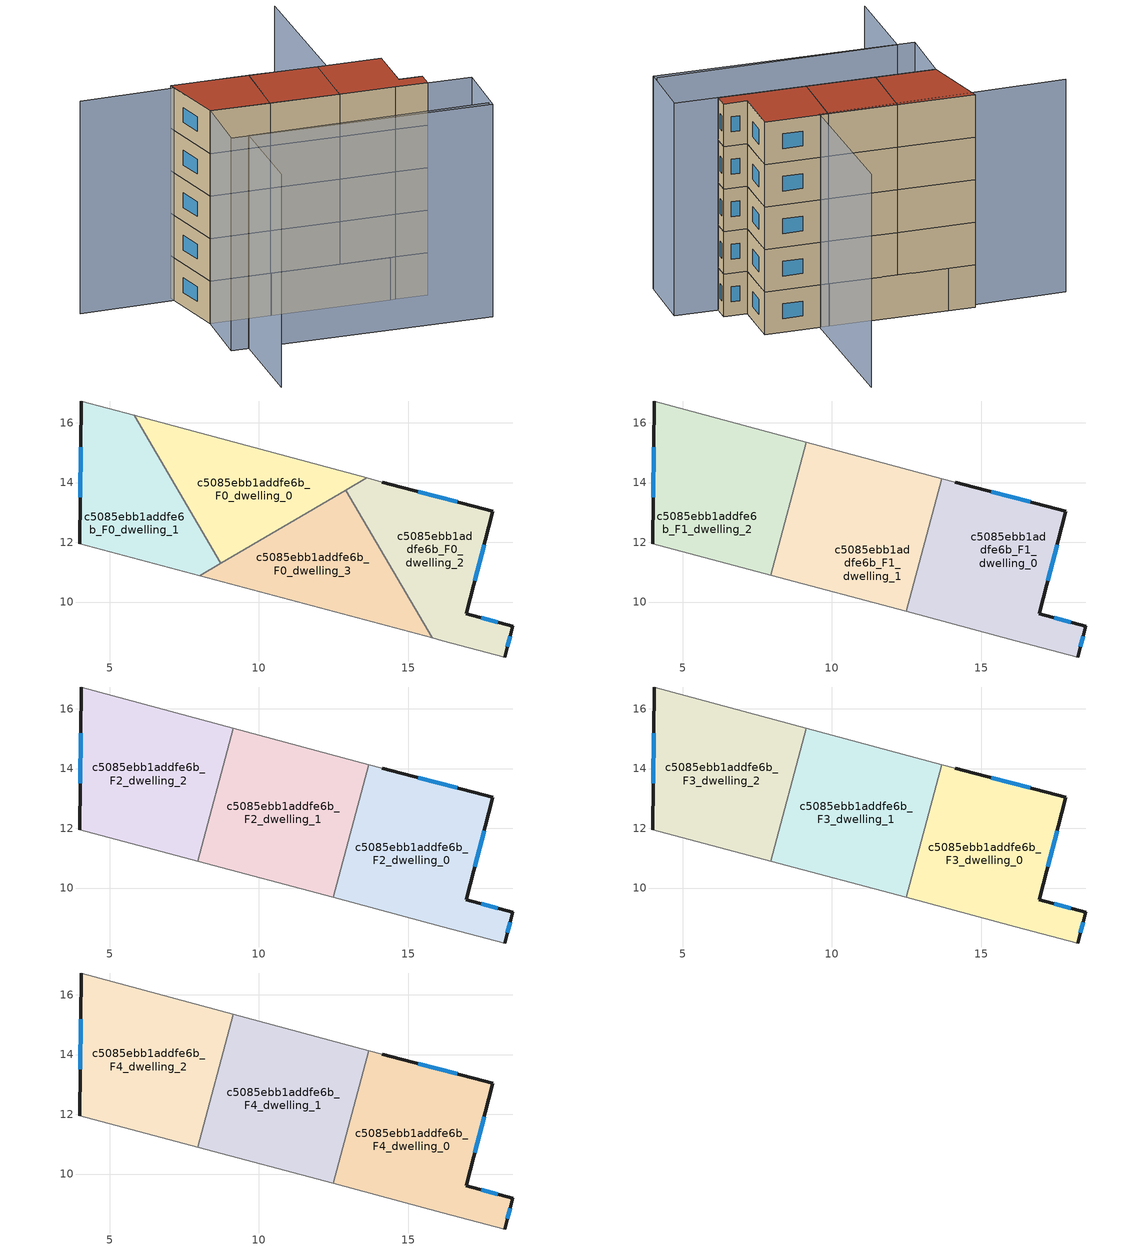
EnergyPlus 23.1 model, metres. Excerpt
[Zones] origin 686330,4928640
c5085ebb1addfe6b_F0_dwelling_0
 floor ground (EU_floor_Construction): 13.6,14.15 8.72,11.3 5.82,16.25 z0
 wall to c5085ebb1addfe6b_F0_dwelling_1 (EU_wall_Construction): 5.82,16.25 8.72,11.3 z0:3
 wall adiabatic (EU_wall_Construction): 13.6,14.15 5.82,16.25 z0:3
 wall to c5085ebb1addfe6b_F0_dwelling_3 (EU_wall_Construction): 8.72,11.3 12.9,13.74 z0:3
 wall to c5085ebb1addfe6b_F0_dwelling_2 (EU_wall_Construction): 12.9,13.74 13.6,14.15 z0:3
c5085ebb1addfe6b_F0_dwelling_1
 floor ground (EU_floor_Construction): 5.82,16.25 8.72,11.3 8.01,10.88 4,11.95 4.05,16.73 z0
 wall outside (EU_wall_Construction): 4.05,16.73 4,11.95 z0:3
 wall adiabatic (EU_wall_Construction): 5.82,16.25 4.05,16.73 / 4,11.95 8.01,10.88 z0:3
 wall to c5085ebb1addfe6b_F0_dwelling_3 (EU_wall_Construction): 8.01,10.88 8.72,11.3 z0:3
 window (EU_Window_Construction): 4.03,15.18 4.02,13.51 z0.98:2.02
c5085ebb1addfe6b_F0_dwelling_2
 floor ground (EU_floor_Construction): 17.84,13.04 16.94,9.6 18.5,9.19 18.24,8.16 16.14,8.71 15.8,8.8 12.9,13.74 13.6,14.15 14.14,14.01 z0
 wall outside (EU_wall_Construction): 18.24,8.16 18.5,9.19 16.94,9.6 17.84,13.04 14.14,14.01 z0:3
 wall adiabatic (EU_wall_Construction): 15.8,8.8 16.14,8.71 18.24,8.16 / 14.14,14.01 13.6,14.15 z0:3
 wall to c5085ebb1addfe6b_F0_dwelling_3 (EU_wall_Construction): 12.9,13.74 15.8,8.8 z0:3
 window (EU_Window_Construction): 18.32,8.5 18.41,8.86 / 16.63,13.36 15.34,13.7 / 17.23,10.72 17.54,11.92 / 17.99,9.32 17.44,9.47 z0.98:2.02
c5085ebb1addfe6b_F0_dwelling_3
 floor ground (EU_floor_Construction): 12.9,13.74 15.8,8.8 8.01,10.88 z0
 wall adiabatic (EU_wall_Construction): 8.01,10.88 15.8,8.8 z0:3
c5085ebb1addfe6b_F1_dwelling_0
 floor to c5085ebb1addfe6b_F0_dwelling_2 (EU_floor_Construction): 17.84,13.04 16.94,9.6 18.5,9.19 18.24,8.16 16.14,8.71 15.8,8.8 13.36,12.96 13.67,14.14 14.14,14.01 z3
 floor to c5085ebb1addfe6b_F0_dwelling_3 (EU_floor_Construction): 13.36,12.96 15.8,8.8 12.48,9.69 z3
 wall outside (EU_wall_Construction): 18.24,8.16 18.5,9.19 16.94,9.6 17.84,13.04 14.14,14.01 z3:6
 wall adiabatic (EU_wall_Construction): 12.48,9.69 16.14,8.71 18.24,8.16 / 14.14,14.01 13.67,14.14 z3:6
 wall to c5085ebb1addfe6b_F1_dwelling_1 (EU_wall_Construction): 13.67,14.14 12.48,9.69 z3:6
 window (EU_Window_Construction): 17.99,9.32 17.44,9.47 / 18.32,8.5 18.41,8.86 / 16.63,13.36 15.34,13.7 / 17.23,10.72 17.54,11.92 z3.98:5.02
c5085ebb1addfe6b_F1_dwelling_1
 floor to c5085ebb1addfe6b_F0_dwelling_3 (EU_floor_Construction): 12.9,13.74 13.36,12.96 12.48,9.69 8.01,10.88 z3
 floor to c5085ebb1addfe6b_F0_dwelling_2 (EU_floor_Construction): 13.67,14.14 13.36,12.96 12.9,13.74 13.6,14.15 z3
 floor to c5085ebb1addfe6b_F0_dwelling_1 (EU_floor_Construction): 8.27,12.08 8.72,11.3 8.01,10.88 7.95,10.9 z3
 floor to c5085ebb1addfe6b_F0_dwelling_0 (EU_floor_Construction): 13.6,14.15 8.72,11.3 8.27,12.08 9.14,15.36 z3
 wall to c5085ebb1addfe6b_F1_dwelling_2 (EU_wall_Construction): 9.14,15.36 7.95,10.9 z3:6
 wall adiabatic (EU_wall_Construction): 13.67,14.14 9.14,15.36 / 7.95,10.9 12.48,9.69 z3:6
c5085ebb1addfe6b_F1_dwelling_2
 floor to c5085ebb1addfe6b_F0_dwelling_1 (EU_floor_Construction): 5.82,16.25 8.27,12.08 7.95,10.9 4,11.95 4.05,16.73 z3
 floor to c5085ebb1addfe6b_F0_dwelling_0 (EU_floor_Construction): 9.14,15.36 8.27,12.08 5.82,16.25 z3
 wall outside (EU_wall_Construction): 4.05,16.73 4,11.95 z3:6
 wall adiabatic (EU_wall_Construction): 9.14,15.36 4.05,16.73 / 4,11.95 7.95,10.9 z3:6
 window (EU_Window_Construction): 4.03,15.18 4.02,13.51 z3.98:5.02
c5085ebb1addfe6b_F2_dwelling_0
 floor to c5085ebb1addfe6b_F1_dwelling_0 (EU_floor_Construction): 17.84,13.04 16.94,9.6 18.5,9.19 18.24,8.16 16.14,8.71 12.48,9.69 13.67,14.14 14.14,14.01 z6
 wall outside (EU_wall_Construction): 18.24,8.16 18.5,9.19 16.94,9.6 17.84,13.04 14.14,14.01 z6:9
 wall adiabatic (EU_wall_Construction): 12.48,9.69 16.14,8.71 18.24,8.16 / 14.14,14.01 13.67,14.14 z6:9
 wall to c5085ebb1addfe6b_F2_dwelling_1 (EU_wall_Construction): 13.67,14.14 12.48,9.69 z6:9
 window (EU_Window_Construction): 17.99,9.32 17.44,9.47 / 18.32,8.5 18.41,8.86 / 16.63,13.36 15.34,13.7 / 17.23,10.72 17.54,11.92 z6.98:8.02
c5085ebb1addfe6b_F2_dwelling_1
 floor to c5085ebb1addfe6b_F1_dwelling_1 (EU_floor_Construction): 13.67,14.14 12.48,9.69 7.95,10.9 9.14,15.36 z6
 wall to c5085ebb1addfe6b_F2_dwelling_2 (EU_wall_Construction): 9.14,15.36 7.95,10.9 z6:9
 wall adiabatic (EU_wall_Construction): 13.67,14.14 9.14,15.36 / 7.95,10.9 12.48,9.69 z6:9
c5085ebb1addfe6b_F2_dwelling_2
 floor to c5085ebb1addfe6b_F1_dwelling_2 (EU_floor_Construction): 9.14,15.36 7.95,10.9 4,11.95 4.05,16.73 z6
 wall outside (EU_wall_Construction): 4.05,16.73 4,11.95 z6:9
 wall adiabatic (EU_wall_Construction): 9.14,15.36 4.05,16.73 / 4,11.95 7.95,10.9 z6:9
 window (EU_Window_Construction): 4.03,15.18 4.02,13.51 z6.98:8.02
c5085ebb1addfe6b_F3_dwelling_0
 floor to c5085ebb1addfe6b_F2_dwelling_0 (EU_floor_Construction): 17.84,13.04 16.94,9.6 18.5,9.19 18.24,8.16 16.14,8.71 12.48,9.69 13.67,14.14 14.14,14.01 z9
 wall outside (EU_wall_Construction): 18.24,8.16 18.5,9.19 16.94,9.6 17.84,13.04 14.14,14.01 z9:12
 wall adiabatic (EU_wall_Construction): 12.48,9.69 16.14,8.71 18.24,8.16 / 14.14,14.01 13.67,14.14 z9:12
 wall to c5085ebb1addfe6b_F3_dwelling_1 (EU_wall_Construction): 13.67,14.14 12.48,9.69 z9:12
 window (EU_Window_Construction): 17.99,9.32 17.44,9.47 / 18.32,8.5 18.41,8.86 / 16.63,13.36 15.34,13.7 / 17.23,10.72 17.54,11.92 z9.98:11.02
c5085ebb1addfe6b_F3_dwelling_1
 floor to c5085ebb1addfe6b_F2_dwelling_1 (EU_floor_Construction): 13.67,14.14 12.48,9.69 7.95,10.9 9.14,15.36 z9
 wall to c5085ebb1addfe6b_F3_dwelling_2 (EU_wall_Construction): 9.14,15.36 7.95,10.9 z9:12
 wall adiabatic (EU_wall_Construction): 13.67,14.14 9.14,15.36 / 7.95,10.9 12.48,9.69 z9:12
c5085ebb1addfe6b_F3_dwelling_2
 floor to c5085ebb1addfe6b_F2_dwelling_2 (EU_floor_Construction): 9.14,15.36 7.95,10.9 4,11.95 4.05,16.73 z9
 wall outside (EU_wall_Construction): 4.05,16.73 4,11.95 z9:12
 wall adiabatic (EU_wall_Construction): 9.14,15.36 4.05,16.73 / 4,11.95 7.95,10.9 z9:12
 window (EU_Window_Construction): 4.03,15.18 4.02,13.51 z9.98:11.02
c5085ebb1addfe6b_F4_dwelling_0
 floor to c5085ebb1addfe6b_F3_dwelling_0 (EU_floor_Construction): 17.84,13.04 16.94,9.6 18.5,9.19 18.24,8.16 16.14,8.71 12.48,9.69 13.67,14.14 14.14,14.01 z12
 wall outside (EU_wall_Construction): 18.24,8.16 18.5,9.19 16.94,9.6 17.84,13.04 14.14,14.01 z12:15
 wall adiabatic (EU_wall_Construction): 12.48,9.69 16.14,8.71 18.24,8.16 / 14.14,14.01 13.67,14.14 z12:15
 wall to c5085ebb1addfe6b_F4_dwelling_1 (EU_wall_Construction): 13.67,14.14 12.48,9.69 z12:15
 window (EU_Window_Construction): 17.99,9.32 17.44,9.47 / 18.32,8.5 18.41,8.86 / 16.63,13.36 15.34,13.7 / 17.23,10.72 17.54,11.92 z12.98:14.02
 roof outside (EU_roof_Construction): 18.24,8.16 18.5,9.19 16.94,9.6 17.84,13.04 14.14,14.01 13.67,14.14 12.48,9.69 16.14,8.71 z15
c5085ebb1addfe6b_F4_dwelling_1
 floor to c5085ebb1addfe6b_F3_dwelling_1 (EU_floor_Construction): 13.67,14.14 12.48,9.69 7.95,10.9 9.14,15.36 z12
 wall to c5085ebb1addfe6b_F4_dwelling_2 (EU_wall_Construction): 9.14,15.36 7.95,10.9 z12:15
 wall adiabatic (EU_wall_Construction): 13.67,14.14 9.14,15.36 / 7.95,10.9 12.48,9.69 z12:15
 roof outside (EU_roof_Construction): 12.48,9.69 13.67,14.14 9.14,15.36 7.95,10.9 z15
c5085ebb1addfe6b_F4_dwelling_2
 floor to c5085ebb1addfe6b_F3_dwelling_2 (EU_floor_Construction): 9.14,15.36 7.95,10.9 4,11.95 4.05,16.73 z12
 wall outside (EU_wall_Construction): 4.05,16.73 4,11.95 z12:15
 wall adiabatic (EU_wall_Construction): 9.14,15.36 4.05,16.73 / 4,11.95 7.95,10.9 z12:15
 window (EU_Window_Construction): 4.03,15.18 4.02,13.51 z12.98:14.02
 roof outside (EU_roof_Construction): 7.95,10.9 9.14,15.36 4.05,16.73 4,11.95 z15
shading: 2.41,1 3.97,7.29 / 3.97,7.29 19.83,3.37 / 16.51,23.74 14.18,13.9 / 14.18,13.9 -2.22,17.77 / 4,11.95 21.1,7.38 / 21.1,7.38 19.94,3.03 / 19.94,3.03 2.84,7.6 / 2.84,7.6 4,11.95 z0:15
[Building]
EU S2 Campaign: North Axis=0; Terrain=City; Solar Distribution=FullExterior
[Site:Location]
Bologna: Latitude=44.5; Longitude=11.25; Time Zone=1; Elevation=37
[SizingPeriod:WeatherFileDays]
AnnualSizingPeriod: Begin Month=1; Begin Day of Month=1; End Month=12; End Day of Month=31; Day of Week for Start Day=Monday; Use Weather File Daylight Saving Period=No; Use Weather File Rain and Snow Indicators=No
[MATERIAL]
EU_InternalMass_Material: Roughness=MediumRough; Thickness=0.1; Conductivity=1; Density=1800; Specific Heat=900; Thermal Absorptance=0.9; Solar Absorptance=0.7; Visible Absorptance=0.7
[MATERIAL:NOMASS] Roughness=MediumRough; Thermal Absorptance=0.9; Solar Absorptance=0.7; Visible Absorptance=0.7
Name | Thermal Resistance
EU_wall_NoMass | 0.905828
EU_roof_NoMass | 0.37593
EU_floor_NoMass | 0.67114
[WINDOWMATERIAL:SIMPLEGLAZINGSYSTEM]
EU_Window_SimpleGlazing: UFactor=4.52486; Solar Heat Gain Coefficient=0.85; Visible Transmittance=0.85
[CONSTRUCTION]
EU_wall_Construction: EU_wall_NoMass
EU_roof_Construction: EU_roof_NoMass
EU_floor_Construction: EU_floor_NoMass
EU_InternalMass_Construction: EU_InternalMass_Material
EU_Window_Construction: EU_Window_SimpleGlazing
[ZONE] Type=1; Multiplier=1; Ceiling Height=autocalculate; Floor Area=autocalculate; Part of Total Floor Area=Yes
Name | Volume
c5085ebb1addfe6b_F0_dwelling_0 | 48.6709
c5085ebb1addfe6b_F1_dwelling_0; c5085ebb1addfe6b_F2_dwelling_0; c5085ebb1addfe6b_F3_dwelling_0; c5085ebb1addfe6b_F4_dwelling_0 | 64.8984
c5085ebb1addfe6b_F0_dwelling_1; c5085ebb1addfe6b_F0_dwelling_3 | 48.6738
c5085ebb1addfe6b_F1_dwelling_1; c5085ebb1addfe6b_F2_dwelling_1; c5085ebb1addfe6b_F3_dwelling_1; c5085ebb1addfe6b_F4_dwelling_1 | 64.897
c5085ebb1addfe6b_F0_dwelling_2 | 48.6724
c5085ebb1addfe6b_F1_dwelling_2; c5085ebb1addfe6b_F2_dwelling_2; c5085ebb1addfe6b_F3_dwelling_2; c5085ebb1addfe6b_F4_dwelling_2 | 64.8955
[INTERNALMASS] Construction=EU_InternalMass_Construction
Name | Zone or ZoneList | Surface Area
c5085ebb1addfe6b_F0_dwelling_0_EU_InternalMass | c5085ebb1addfe6b_F0_dwelling_0 | 16.224
c5085ebb1addfe6b_F0_dwelling_1_EU_InternalMass | c5085ebb1addfe6b_F0_dwelling_1 | 16.2243
c5085ebb1addfe6b_F0_dwelling_2_EU_InternalMass | c5085ebb1addfe6b_F0_dwelling_2 | 16.2238
c5085ebb1addfe6b_F0_dwelling_3_EU_InternalMass | c5085ebb1addfe6b_F0_dwelling_3 | 16.2245
c5085ebb1addfe6b_F1_dwelling_0_EU_InternalMass | c5085ebb1addfe6b_F1_dwelling_0 | 21.6326
c5085ebb1addfe6b_F1_dwelling_1_EU_InternalMass | c5085ebb1addfe6b_F1_dwelling_1 | 21.6326
c5085ebb1addfe6b_F1_dwelling_2_EU_InternalMass | c5085ebb1addfe6b_F1_dwelling_2 | 21.6315
c5085ebb1addfe6b_F2_dwelling_0_EU_InternalMass | c5085ebb1addfe6b_F2_dwelling_0 | 21.6326
c5085ebb1addfe6b_F2_dwelling_1_EU_InternalMass | c5085ebb1addfe6b_F2_dwelling_1 | 21.6326
c5085ebb1addfe6b_F2_dwelling_2_EU_InternalMass | c5085ebb1addfe6b_F2_dwelling_2 | 21.6315
c5085ebb1addfe6b_F3_dwelling_0_EU_InternalMass | c5085ebb1addfe6b_F3_dwelling_0 | 21.6326
c5085ebb1addfe6b_F3_dwelling_1_EU_InternalMass | c5085ebb1addfe6b_F3_dwelling_1 | 21.6326
c5085ebb1addfe6b_F3_dwelling_2_EU_InternalMass | c5085ebb1addfe6b_F3_dwelling_2 | 21.6315
c5085ebb1addfe6b_F4_dwelling_0_EU_InternalMass | c5085ebb1addfe6b_F4_dwelling_0 | 21.6326
c5085ebb1addfe6b_F4_dwelling_1_EU_InternalMass | c5085ebb1addfe6b_F4_dwelling_1 | 21.6326
c5085ebb1addfe6b_F4_dwelling_2_EU_InternalMass | c5085ebb1addfe6b_F4_dwelling_2 | 21.6315
[OTHEREQUIPMENT] Fuel Type=Electricity; Design Level Calculation Method=Watts/Area; Power per Zone Floor Area=1; Fraction Latent=0; Fraction Radiant=0; Fraction Lost=0; Carbon Dioxide Generation Rate=0; EndUse Subcategory=EU_Step8_InternalGains
Name | Zone or ZoneList or Space or SpaceList | Schedule
EU_Step8_InternalGain_c5085ebb1addfe6b_F0_dwelling_0_f000 | c5085ebb1addfe6b_F0_dwelling_0 | EU_Step8_GainSchedule_c5085ebb1addfe6b_F0_dwelling_0_f000
EU_Step8_InternalGain_c5085ebb1addfe6b_F0_dwelling_1_f000 | c5085ebb1addfe6b_F0_dwelling_1 | EU_Step8_GainSchedule_c5085ebb1addfe6b_F0_dwelling_1_f000
EU_Step8_InternalGain_c5085ebb1addfe6b_F0_dwelling_2_f000 | c5085ebb1addfe6b_F0_dwelling_2 | EU_Step8_GainSchedule_c5085ebb1addfe6b_F0_dwelling_2_f000
EU_Step8_InternalGain_c5085ebb1addfe6b_F0_dwelling_3_f000 | c5085ebb1addfe6b_F0_dwelling_3 | EU_Step8_GainSchedule_c5085ebb1addfe6b_F0_dwelling_3_f000
EU_Step8_InternalGain_c5085ebb1addfe6b_F1_dwelling_0_f000 | c5085ebb1addfe6b_F1_dwelling_0 | EU_Step8_GainSchedule_c5085ebb1addfe6b_F1_dwelling_0_f000
EU_Step8_InternalGain_c5085ebb1addfe6b_F1_dwelling_1_f000 | c5085ebb1addfe6b_F1_dwelling_1 | EU_Step8_GainSchedule_c5085ebb1addfe6b_F1_dwelling_1_f000
EU_Step8_InternalGain_c5085ebb1addfe6b_F1_dwelling_2_f000 | c5085ebb1addfe6b_F1_dwelling_2 | EU_Step8_GainSchedule_c5085ebb1addfe6b_F1_dwelling_2_f000
EU_Step8_InternalGain_c5085ebb1addfe6b_F2_dwelling_0_f000 | c5085ebb1addfe6b_F2_dwelling_0 | EU_Step8_GainSchedule_c5085ebb1addfe6b_F2_dwelling_0_f000
EU_Step8_InternalGain_c5085ebb1addfe6b_F2_dwelling_1_f000 | c5085ebb1addfe6b_F2_dwelling_1 | EU_Step8_GainSchedule_c5085ebb1addfe6b_F2_dwelling_1_f000
EU_Step8_InternalGain_c5085ebb1addfe6b_F2_dwelling_2_f000 | c5085ebb1addfe6b_F2_dwelling_2 | EU_Step8_GainSchedule_c5085ebb1addfe6b_F2_dwelling_2_f000
EU_Step8_InternalGain_c5085ebb1addfe6b_F3_dwelling_0_f000 | c5085ebb1addfe6b_F3_dwelling_0 | EU_Step8_GainSchedule_c5085ebb1addfe6b_F3_dwelling_0_f000
EU_Step8_InternalGain_c5085ebb1addfe6b_F3_dwelling_1_f000 | c5085ebb1addfe6b_F3_dwelling_1 | EU_Step8_GainSchedule_c5085ebb1addfe6b_F3_dwelling_1_f000
EU_Step8_InternalGain_c5085ebb1addfe6b_F3_dwelling_2_f000 | c5085ebb1addfe6b_F3_dwelling_2 | EU_Step8_GainSchedule_c5085ebb1addfe6b_F3_dwelling_2_f000
EU_Step8_InternalGain_c5085ebb1addfe6b_F4_dwelling_0_f000 | c5085ebb1addfe6b_F4_dwelling_0 | EU_Step8_GainSchedule_c5085ebb1addfe6b_F4_dwelling_0_f000
EU_Step8_InternalGain_c5085ebb1addfe6b_F4_dwelling_1_f000 | c5085ebb1addfe6b_F4_dwelling_1 | EU_Step8_GainSchedule_c5085ebb1addfe6b_F4_dwelling_1_f000
EU_Step8_InternalGain_c5085ebb1addfe6b_F4_dwelling_2_f000 | c5085ebb1addfe6b_F4_dwelling_2 | EU_Step8_GainSchedule_c5085ebb1addfe6b_F4_dwelling_2_f000
[ZONEVENTILATION:DESIGNFLOWRATE] Schedule=EU_AlwaysOn; Design Flow Rate Calculation Method=AirChanges/Hour; Air Changes per Hour=0.73129; Ventilation Type=Natural; Fan Pressure Rise=0; Fan Total Efficiency=1; Constant Term Coefficient=1; Temperature Term Coefficient=0; Velocity Term Coefficient=0; Velocity Squared Term Coefficient=0; Minimum Indoor Temperature=-100; Maximum Indoor Temperature=100; Delta Temperature=-100; Minimum Outdoor Temperature=-100; Maximum Outdoor Temperature=100; Maximum Wind Speed=40
Name | Zone or ZoneList or Space or SpaceList
EU_ConstantAir_c5085ebb1addfe6b_F0_dwelling_0 | c5085ebb1addfe6b_F0_dwelling_0
EU_ConstantAir_c5085ebb1addfe6b_F0_dwelling_1 | c5085ebb1addfe6b_F0_dwelling_1
EU_ConstantAir_c5085ebb1addfe6b_F0_dwelling_2 | c5085ebb1addfe6b_F0_dwelling_2
EU_ConstantAir_c5085ebb1addfe6b_F0_dwelling_3 | c5085ebb1addfe6b_F0_dwelling_3
EU_ConstantAir_c5085ebb1addfe6b_F1_dwelling_0 | c5085ebb1addfe6b_F1_dwelling_0
EU_ConstantAir_c5085ebb1addfe6b_F1_dwelling_1 | c5085ebb1addfe6b_F1_dwelling_1
EU_ConstantAir_c5085ebb1addfe6b_F1_dwelling_2 | c5085ebb1addfe6b_F1_dwelling_2
EU_ConstantAir_c5085ebb1addfe6b_F2_dwelling_0 | c5085ebb1addfe6b_F2_dwelling_0
EU_ConstantAir_c5085ebb1addfe6b_F2_dwelling_1 | c5085ebb1addfe6b_F2_dwelling_1
EU_ConstantAir_c5085ebb1addfe6b_F2_dwelling_2 | c5085ebb1addfe6b_F2_dwelling_2
EU_ConstantAir_c5085ebb1addfe6b_F3_dwelling_0 | c5085ebb1addfe6b_F3_dwelling_0
EU_ConstantAir_c5085ebb1addfe6b_F3_dwelling_1 | c5085ebb1addfe6b_F3_dwelling_1
EU_ConstantAir_c5085ebb1addfe6b_F3_dwelling_2 | c5085ebb1addfe6b_F3_dwelling_2
EU_ConstantAir_c5085ebb1addfe6b_F4_dwelling_0 | c5085ebb1addfe6b_F4_dwelling_0
EU_ConstantAir_c5085ebb1addfe6b_F4_dwelling_1 | c5085ebb1addfe6b_F4_dwelling_1
EU_ConstantAir_c5085ebb1addfe6b_F4_dwelling_2 | c5085ebb1addfe6b_F4_dwelling_2
[HVACTEMPLATE:THERMOSTAT] Constant Heating Setpoint=20; Constant Cooling Setpoint=50
EU_HeatOnly_c5085ebb1addfe6b_F0_dwelling_0; EU_HeatOnly_c5085ebb1addfe6b_F0_dwelling_1; EU_HeatOnly_c5085ebb1addfe6b_F0_dwelling_2; EU_HeatOnly_c5085ebb1addfe6b_F0_dwelling_3; EU_HeatOnly_c5085ebb1addfe6b_F1_dwelling_0; EU_HeatOnly_c5085ebb1addfe6b_F1_dwelling_1; EU_HeatOnly_c5085ebb1addfe6b_F1_dwelling_2; EU_HeatOnly_c5085ebb1addfe6b_F2_dwelling_0; EU_HeatOnly_c5085ebb1addfe6b_F2_dwelling_1; EU_HeatOnly_c5085ebb1addfe6b_F2_dwelling_2; EU_HeatOnly_c5085ebb1addfe6b_F3_dwelling_0; EU_HeatOnly_c5085ebb1addfe6b_F3_dwelling_1; EU_HeatOnly_c5085ebb1addfe6b_F3_dwelling_2; EU_HeatOnly_c5085ebb1addfe6b_F4_dwelling_0; EU_HeatOnly_c5085ebb1addfe6b_F4_dwelling_1; EU_HeatOnly_c5085ebb1addfe6b_F4_dwelling_2
[HVACTEMPLATE:ZONE:IDEALLOADSAIRSYSTEM] System Availability Schedule=EU_AlwaysOn; Maximum Heating Supply Air Temperature=50; Minimum Cooling Supply Air Temperature=13; Maximum Heating Supply Air Humidity Ratio=0.0156; Minimum Cooling Supply Air Humidity Ratio=0.0077; Heating Limit=NoLimit; Cooling Limit=NoLimit; Heating Availability Schedule=EU_AlwaysOn; Cooling Availability Schedule=EU_CoolingOff; Dehumidification Control Type=ConstantSensibleHeatRatio; Cooling Sensible Heat Ratio=0.7; Dehumidification Setpoint=60; Humidification Control Type=None; Humidification Setpoint=30; Outdoor Air Method=None; Outdoor Air Flow Rate per Person=0.00944; Outdoor Air Flow Rate per Zone Floor Area=0; Outdoor Air Flow Rate per Zone=0; Demand Controlled Ventilation Type=None; Outdoor Air Economizer Type=NoEconomizer; Heat Recovery Type=None; Sensible Heat Recovery Effectiveness=0.7; Latent Heat Recovery Effectiveness=0.65
Name | Template Thermostat
c5085ebb1addfe6b_F0_dwelling_0 | EU_HeatOnly_c5085ebb1addfe6b_F0_dwelling_0
c5085ebb1addfe6b_F0_dwelling_1 | EU_HeatOnly_c5085ebb1addfe6b_F0_dwelling_1
c5085ebb1addfe6b_F0_dwelling_2 | EU_HeatOnly_c5085ebb1addfe6b_F0_dwelling_2
c5085ebb1addfe6b_F0_dwelling_3 | EU_HeatOnly_c5085ebb1addfe6b_F0_dwelling_3
c5085ebb1addfe6b_F1_dwelling_0 | EU_HeatOnly_c5085ebb1addfe6b_F1_dwelling_0
c5085ebb1addfe6b_F1_dwelling_1 | EU_HeatOnly_c5085ebb1addfe6b_F1_dwelling_1
c5085ebb1addfe6b_F1_dwelling_2 | EU_HeatOnly_c5085ebb1addfe6b_F1_dwelling_2
c5085ebb1addfe6b_F2_dwelling_0 | EU_HeatOnly_c5085ebb1addfe6b_F2_dwelling_0
c5085ebb1addfe6b_F2_dwelling_1 | EU_HeatOnly_c5085ebb1addfe6b_F2_dwelling_1
c5085ebb1addfe6b_F2_dwelling_2 | EU_HeatOnly_c5085ebb1addfe6b_F2_dwelling_2
c5085ebb1addfe6b_F3_dwelling_0 | EU_HeatOnly_c5085ebb1addfe6b_F3_dwelling_0
c5085ebb1addfe6b_F3_dwelling_1 | EU_HeatOnly_c5085ebb1addfe6b_F3_dwelling_1
c5085ebb1addfe6b_F3_dwelling_2 | EU_HeatOnly_c5085ebb1addfe6b_F3_dwelling_2
c5085ebb1addfe6b_F4_dwelling_0 | EU_HeatOnly_c5085ebb1addfe6b_F4_dwelling_0
c5085ebb1addfe6b_F4_dwelling_1 | EU_HeatOnly_c5085ebb1addfe6b_F4_dwelling_1
c5085ebb1addfe6b_F4_dwelling_2 | EU_HeatOnly_c5085ebb1addfe6b_F4_dwelling_2
[SIZING:ZONE] Zone Cooling Design Supply Air Temperature Input Method=SupplyAirTemperature; Zone Cooling Design Supply Air Temperature=13; Zone Heating Design Supply Air Temperature Input Method=SupplyAirTemperature; Zone Heating Design Supply Air Temperature=50; Zone Cooling Design Supply Air Humidity Ratio=0.008; Zone Heating Design Supply Air Humidity Ratio=0.008; Cooling Design Air Flow Method=DesignDay; Cooling Design Air Flow Rate=0; Cooling Minimum Air Flow per Zone Floor Area=0.000762; Cooling Minimum Air Flow=0; Cooling Minimum Air Flow Fraction=0.2; Heating Design Air Flow Method=DesignDay; Heating Design Air Flow Rate=0; Heating Maximum Air Flow per Zone Floor Area=0.002032; Heating Maximum Air Flow=0.141576; Heating Maximum Air Flow Fraction=0.3; Account for Dedicated Outdoor Air System=No; Dedicated Outdoor Air System Control Strategy=NeutralSupplyAir; Dedicated Outdoor Air Low Setpoint Temperature for Design=autosize; Dedicated Outdoor Air High Setpoint Temperature for Design=autosize; Zone Load Sizing Method=Sensible Load Only No Latent Load; Zone Latent Cooling Design Supply Air Humidity Ratio Input Method=HumidityRatioDifference; Zone Cooling Design Supply Air Humidity Ratio Difference=0.005; Zone Latent Heating Design Supply Air Humidity Ratio Input Method=HumidityRatioDifference; Zone Humidification Design Supply Air Humidity Ratio Difference=0.005
c5085ebb1addfe6b_F0_dwelling_0; c5085ebb1addfe6b_F0_dwelling_1; c5085ebb1addfe6b_F0_dwelling_2; c5085ebb1addfe6b_F0_dwelling_3; c5085ebb1addfe6b_F1_dwelling_0; c5085ebb1addfe6b_F1_dwelling_1; c5085ebb1addfe6b_F1_dwelling_2; c5085ebb1addfe6b_F2_dwelling_0; c5085ebb1addfe6b_F2_dwelling_1; c5085ebb1addfe6b_F2_dwelling_2; c5085ebb1addfe6b_F3_dwelling_0; c5085ebb1addfe6b_F3_dwelling_1; c5085ebb1addfe6b_F3_dwelling_2; c5085ebb1addfe6b_F4_dwelling_0; c5085ebb1addfe6b_F4_dwelling_1; c5085ebb1addfe6b_F4_dwelling_2
[SCHEDULE:CONSTANT]
Name | Hourly Value
EU_AlwaysOn | 1
EU_CoolingOff | 0
[SCHEDULE:FILE] Column Number=1; Rows to Skip at Top=0; Number of Hours of Data=8760; Column Separator=Comma; Interpolate to Timestep=No; Minutes per Item=60; Adjust Schedule for Daylight Savings=Yes
Name | File
EU_Step8_GainSchedule_c5085ebb1addfe6b_F0_dwelling_0_f000 | ../../schedules/c5085ebb1addfe6b/c5085ebb1addfe6b_F0_dwelling_0_f000_gain.csv
EU_Step8_GainSchedule_c5085ebb1addfe6b_F0_dwelling_1_f000 | ../../schedules/c5085ebb1addfe6b/c5085ebb1addfe6b_F0_dwelling_1_f000_gain.csv
EU_Step8_GainSchedule_c5085ebb1addfe6b_F0_dwelling_2_f000 | ../../schedules/c5085ebb1addfe6b/c5085ebb1addfe6b_F0_dwelling_2_f000_gain.csv
EU_Step8_GainSchedule_c5085ebb1addfe6b_F0_dwelling_3_f000 | ../../schedules/c5085ebb1addfe6b/c5085ebb1addfe6b_F0_dwelling_3_f000_gain.csv
EU_Step8_GainSchedule_c5085ebb1addfe6b_F1_dwelling_0_f000 | ../../schedules/c5085ebb1addfe6b/c5085ebb1addfe6b_F1_dwelling_0_f000_gain.csv
EU_Step8_GainSchedule_c5085ebb1addfe6b_F1_dwelling_1_f000 | ../../schedules/c5085ebb1addfe6b/c5085ebb1addfe6b_F1_dwelling_1_f000_gain.csv
EU_Step8_GainSchedule_c5085ebb1addfe6b_F1_dwelling_2_f000 | ../../schedules/c5085ebb1addfe6b/c5085ebb1addfe6b_F1_dwelling_2_f000_gain.csv
EU_Step8_GainSchedule_c5085ebb1addfe6b_F2_dwelling_0_f000 | ../../schedules/c5085ebb1addfe6b/c5085ebb1addfe6b_F2_dwelling_0_f000_gain.csv
EU_Step8_GainSchedule_c5085ebb1addfe6b_F2_dwelling_1_f000 | ../../schedules/c5085ebb1addfe6b/c5085ebb1addfe6b_F2_dwelling_1_f000_gain.csv
EU_Step8_GainSchedule_c5085ebb1addfe6b_F2_dwelling_2_f000 | ../../schedules/c5085ebb1addfe6b/c5085ebb1addfe6b_F2_dwelling_2_f000_gain.csv
EU_Step8_GainSchedule_c5085ebb1addfe6b_F3_dwelling_0_f000 | ../../schedules/c5085ebb1addfe6b/c5085ebb1addfe6b_F3_dwelling_0_f000_gain.csv
EU_Step8_GainSchedule_c5085ebb1addfe6b_F3_dwelling_1_f000 | ../../schedules/c5085ebb1addfe6b/c5085ebb1addfe6b_F3_dwelling_1_f000_gain.csv
EU_Step8_GainSchedule_c5085ebb1addfe6b_F3_dwelling_2_f000 | ../../schedules/c5085ebb1addfe6b/c5085ebb1addfe6b_F3_dwelling_2_f000_gain.csv
EU_Step8_GainSchedule_c5085ebb1addfe6b_F4_dwelling_0_f000 | ../../schedules/c5085ebb1addfe6b/c5085ebb1addfe6b_F4_dwelling_0_f000_gain.csv
EU_Step8_GainSchedule_c5085ebb1addfe6b_F4_dwelling_1_f000 | ../../schedules/c5085ebb1addfe6b/c5085ebb1addfe6b_F4_dwelling_1_f000_gain.csv
EU_Step8_GainSchedule_c5085ebb1addfe6b_F4_dwelling_2_f000 | ../../schedules/c5085ebb1addfe6b/c5085ebb1addfe6b_F4_dwelling_2_f000_gain.csv
